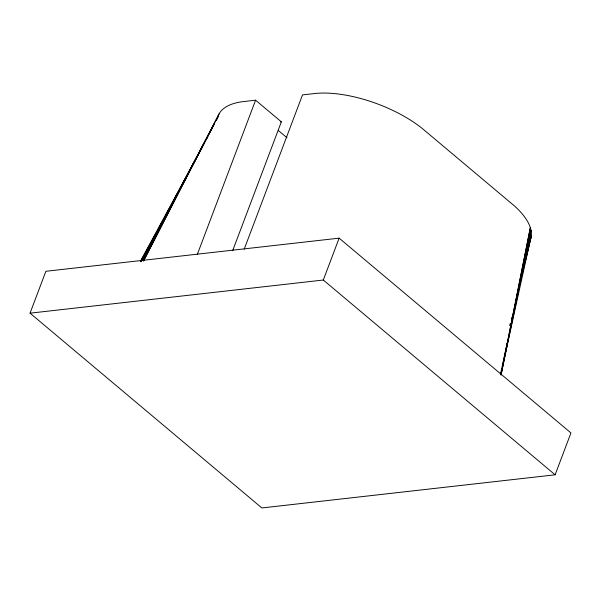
<?xml version="1.0" encoding="UTF-8"?>
<svg xmlns="http://www.w3.org/2000/svg" width="601" height="601" viewBox="0 0 601 601"><rect width="100%" height="100%" fill="white"/><g stroke="black" fill="none" stroke-linecap="round" stroke-linejoin="round"><path stroke-width="0.9" d="M501.114 374.874L530.345 227.674L501.016 373.867M501.046 374.956L531.029 230.341L514.088 310.229M500.648 373.589L501.625 368.999M502.015 367.166L502.398 365.325M502.789 363.492L507.079 343.291M512.337 318.492L513.697 312.069M500.941 373.694L531.337 235.397L522.667 271.802M509.888 325.509L510.317 323.684M511.398 319.131L511.834 317.313M510.024 325.336L510.459 323.511M522.667 272.448L523.321 269.714M525.064 262.419L530.946 237.793M30.05 313.174L45.879 271.291L339.137 238.154L570.95 432.93L555.121 474.805L261.863 507.95L30.05 313.174L323.308 280.028L555.121 474.805M197.271 254.516L255.59 100.187L281.343 121.83L232.64 250.73M244.194 249.212L302.506 94.883L316.659 93.328A82.412 34.963 20.7 0 1 339.55 94.169L345.267 95.048A82.405 34.956 20.7 0 1 417.071 124.542A85.455 36.248 20.7 0 1 421.707 128.021L514.531 206.008A85.477 36.263 20.7 0 1 518.287 209.584A82.405 34.956 20.7 0 1 529.669 241.196M323.308 280.028L339.137 238.154M143.571 260.902L219.388 113.386M143.556 260.947L218.403 115.384L142.422 260.271M142.512 260.21L194.994 160.64M195.866 158.98L214.234 124.129L141.235 261.39L183.56 182.291M184.439 180.638L188.406 173.216M189.292 171.563L190.171 169.918M191.05 168.265L196.339 158.371M197.218 156.718L202.064 147.651M140.491 261.172L202.8 145.945M203.686 144.3L204.58 142.655M206.804 138.538L207.698 136.893M140.536 261.488L163.232 220.357M255.59 100.187L241.519 101.817A82.412 34.963 20.7 0 0 225.833 107.023L223.317 108.834A82.405 34.956 20.7 0 0 217.607 118.066M280.614 121.913L281.343 121.83M278.308 130.455L287 137.764M217.735 117.496L216.42 119.982L217.735 117.496"/></g></svg>
